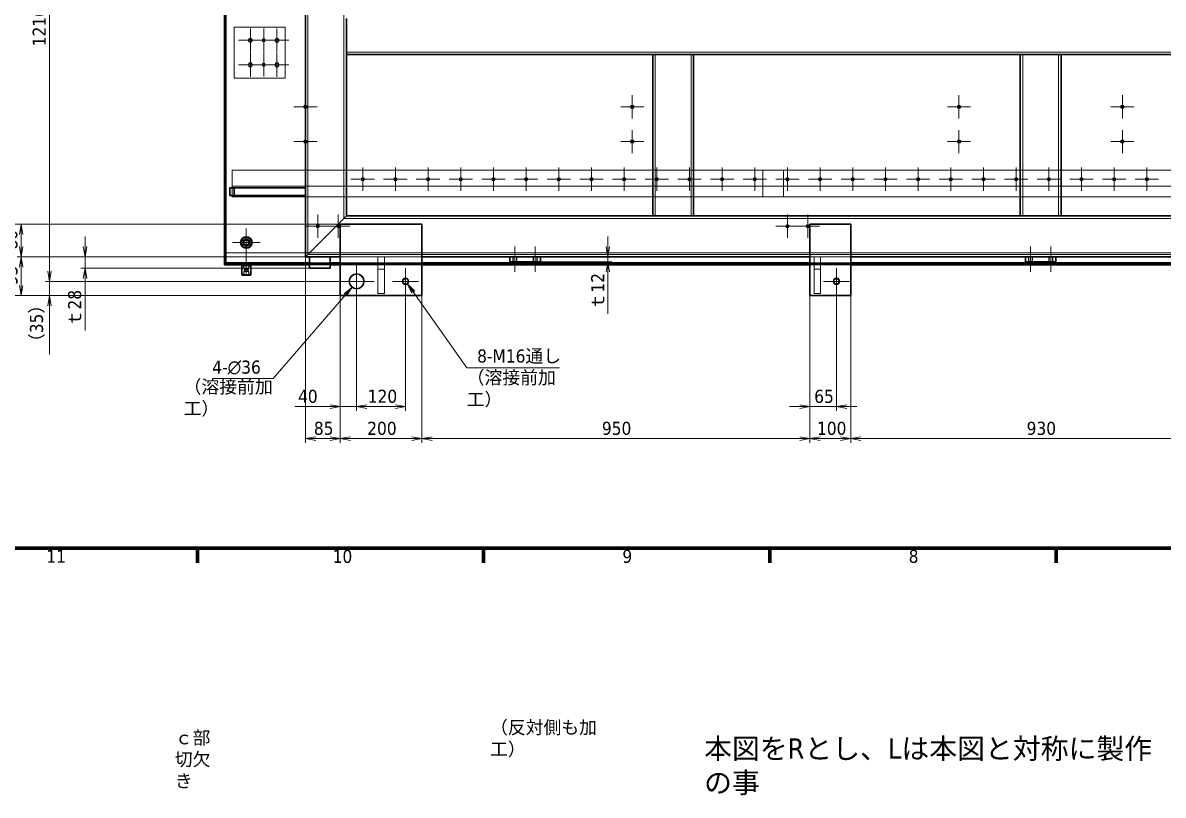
# Model space of a CAD drawing. Header units: millimetres. Extents: x -570 to 8410, y -405 to 5940.
# Drawn here: x 974 to 3766, y -405 to 1486 of the extents above; entities that cross this region are included whole.
import ezdxf

# ---------------------------------------------------------------- set-up
doc = ezdxf.new("R2010")
doc.units = ezdxf.units.MM
doc.header["$LTSCALE"] = 10
for name, color, linetype, lineweight in [('Border (ISO)', 7, 'Continuous', 70), ('Center Mark (ISO)', 7, 'Continuous', 5), ('Centerline (ISO)', 7, 'Continuous', 5), ('Dimension (ISO)', 7, 'Continuous', 25), ('Hidden (ISO)', 7, 'Continuous', 5), ('Symbol (ISO)', 7, 'Continuous', 25), ('Visible (ISO)', 7, 'Continuous', 35), ('Visible Narrow (ISO)', 7, 'Continuous', 5)]:
    doc.layers.add(name, color=color, linetype=linetype, lineweight=lineweight)
doc.styles.add('MX_NOTE_STANDARD', font='tahoma.ttf')
doc.styles.add('Note Text (JIS)', font='tahoma.ttf')
doc.dimstyles.new('Default (JIS)', dxfattribs={"dimscale": 10, "dimtxt": 3.2, "dimasz": 2.5, "dimexe": 1, "dimexo": 0, "dimgap": 0.8, "dimtad": 1, "dimrnd": 1e-08, "dimdsep": 46, "dimtxsty": 'Note Text (JIS)', "dimblk": 'OPEN', "dimcen": 0.09, "dimdle": 10, "dimclrd": 7, "dimclre": 7, "dimclrt": 256, "dimadec": 0, "dimazin": 2, "dimtfac": 0.78125, "dimtmove": 0, "dimatfit": 3, "dimldrblk": 'OPEN', "dimfxl": 1, "dimtolj": 1, "dimtzin": 0, "dimlwd": 0, "dimlwe": 0, "dimarcsym": 0})
doc.dimstyles.new('Default (JIS)$7', dxfattribs={"dimscale": 10, "dimtxt": 3.2, "dimasz": 2.5, "dimexe": 1, "dimexo": 0, "dimgap": 0.8, "dimtad": 1, "dimrnd": 1e-08, "dimdsep": 46, "dimtxsty": 'Note Text (JIS)', "dimblk": 'OPEN', "dimcen": 0.09, "dimdle": 10, "dimclrd": 256, "dimclre": 7, "dimclrt": 256, "dimadec": 0, "dimazin": 2, "dimtfac": 0.78125, "dimtmove": 0, "dimatfit": 3, "dimldrblk": 'OPEN', "dimfxl": 1, "dimtolj": 1, "dimtzin": 0, "dimlwd": 0, "dimlwe": 0, "dimarcsym": 0})

# ---------------------------------------------------------------- blocks, each defined once
blk = doc.blocks.new('図面枠 既定の図面枠')
at = {"layer": 'Border (ISO)'}
for p, q in [((140.17, 20), (140.17, 16.4)), ((210.25, 20), (210.25, 16.4)), ((280.33, 20), (280.33, 16.4)), ((350.42, 20), (350.42, 16.4))]:
    blk.add_line(p, q, dxfattribs=at)
at = {"layer": 'Border (ISO)', "flags": 128}
blk.add_lwpolyline([(20, 20), (20, 574), (821, 574), (821, 20), (20, 20)], dxfattribs=at)
at = {"layer": 'Border (ISO)', "char_height": 3.2, "attachment_point": 7, "style": 'MX_NOTE_STANDARD'}
for s, insert in [('11', (103.2, 16.4)), ('10', (173.29, 16.33)), ('9', (244.23, 16.34)), ('8', (314.33, 16.33))]:
    blk.add_mtext(s, dxfattribs=dict(at, insert=insert))
blk = doc.blocks.new('_Open')
at = {"color": 0, "linetype": 'ByBlock', "lineweight": -2}
for p, q in [((-1, 0.17), (0, 0)), ((-1, -0.17), (0, 0)), ((0, 0), (-1, 0))]:
    blk.add_line(p, q, dxfattribs=at)
blk = doc.blocks.new('*D132')
at = {"layer": 'Defpoints', "color": 0, "linetype": 'Continuous', "transparency": 16777216}
for p in [(891.5, 992.9), (1751.5, 992.9), (1751.5, 817.9)]:
    blk.add_point(p, dxfattribs=at)
at = {"layer": 'Dimension (ISO)', "color": 7, "linetype": 'Continuous', "lineweight": 0, "transparency": 16777216}
for p, q in [((1751.5, 992.9), (881.5, 992.9)), ((891.5, 842.9), (891.5, 967.9)), ((1751.5, 817.9), (881.5, 817.9))]:
    blk.add_line(p, q, dxfattribs=at)
at = {"layer": 'Dimension (ISO)', "color": 7, "linetype": 'Continuous', "lineweight": 0, "transparency": 16777216, "xscale": 25, "yscale": 25, "zscale": 25}
for p, rotation in [((891.5, 992.9), 90), ((891.5, 817.9), 270)]:
    blk.add_blockref('_Open', p, dxfattribs=dict(at, rotation=rotation))
at = {"layer": 'Dimension (ISO)', "linetype": 'Continuous', "lineweight": 5, "transparency": 16777216, "insert": (850.7, 873), "char_height": 32, "attachment_point": 1, "rotation": 90, "style": 'Note Text (JIS)'}
blk.add_mtext('\\A1;175', dxfattribs=at)
blk = doc.blocks.new('*D133')
at = {"layer": 'Defpoints', "color": 0, "linetype": 'Continuous', "transparency": 16777216}
for p in [(1751.5, 1922.9), (891.5, 992.9), (1751.5, 992.9)]:
    blk.add_point(p, dxfattribs=at)
at = {"layer": 'Dimension (ISO)', "color": 7, "linetype": 'Continuous', "lineweight": 0, "transparency": 16777216}
for p, q in [((1751.5, 1922.9), (881.5, 1922.9)), ((891.5, 1897.9), (891.5, 1017.9)), ((1751.5, 992.9), (881.5, 992.9))]:
    blk.add_line(p, q, dxfattribs=at)
at = {"layer": 'Dimension (ISO)', "color": 7, "linetype": 'Continuous', "lineweight": 0, "transparency": 16777216, "xscale": 25, "yscale": 25, "zscale": 25}
for p, rotation in [((891.5, 1922.9), 90), ((891.5, 992.9), 270)]:
    blk.add_blockref('_Open', p, dxfattribs=dict(at, rotation=rotation))
at = {"layer": 'Dimension (ISO)', "linetype": 'Continuous', "lineweight": 5, "transparency": 16777216, "insert": (850.1, 1438.5), "char_height": 32, "attachment_point": 1, "rotation": 90, "style": 'Note Text (JIS)'}
blk.add_mtext('\\A1;930', dxfattribs=at)
blk = doc.blocks.new('*D137')
at = {"layer": 'Defpoints', "color": 0, "linetype": 'Continuous', "transparency": 16777216}
for p in [(1748.5, 2062.9), (1039.7, 852.9), (1748.5, 852.9)]:
    blk.add_point(p, dxfattribs=at)
at = {"layer": 'Dimension (ISO)', "color": 7, "linetype": 'Continuous', "lineweight": 0, "transparency": 16777216}
for p, q in [((1748.5, 2062.9), (1029.7, 2062.9)), ((1039.7, 2037.9), (1039.7, 877.9)), ((1748.5, 852.9), (1029.7, 852.9))]:
    blk.add_line(p, q, dxfattribs=at)
at = {"layer": 'Dimension (ISO)', "color": 7, "linetype": 'Continuous', "lineweight": 0, "transparency": 16777216, "xscale": 25, "yscale": 25, "zscale": 25}
for p, rotation in [((1039.7, 2062.9), 90), ((1039.7, 852.9), 270)]:
    blk.add_blockref('_Open', p, dxfattribs=dict(at, rotation=rotation))
at = {"layer": 'Dimension (ISO)', "linetype": 'Continuous', "lineweight": 5, "transparency": 16777216, "insert": (998.3, 1428.2), "char_height": 32, "attachment_point": 1, "rotation": 90, "style": 'Note Text (JIS)'}
blk.add_mtext('\\A1;1210', dxfattribs=at)
blk = doc.blocks.new('*D138')
at = {"layer": 'Defpoints', "color": 0, "linetype": 'Continuous', "transparency": 16777216}
for p in [(1039.7, 852.9), (1748.5, 852.9), (1751.5, 817.9)]:
    blk.add_point(p, dxfattribs=at)
at = {"layer": 'Dimension (ISO)', "color": 7, "linetype": 'Continuous', "lineweight": 0, "transparency": 16777216}
for p, q in [((1039.7, 877.9), (1039.7, 902.9)), ((1748.5, 852.9), (1029.7, 852.9)), ((1039.7, 852.9), (1039.7, 817.9)), ((1751.5, 817.9), (1029.7, 817.9)), ((1039.7, 792.9), (1039.7, 674.2))]:
    blk.add_line(p, q, dxfattribs=at)
at = {"layer": 'Dimension (ISO)', "color": 7, "linetype": 'Continuous', "lineweight": 0, "transparency": 16777216, "xscale": 25, "yscale": 25, "zscale": 25}
for p, rotation in [((1039.7, 852.9), 270), ((1039.7, 817.9), 90)]:
    blk.add_blockref('_Open', p, dxfattribs=dict(at, rotation=rotation))
at = {"layer": 'Dimension (ISO)', "linetype": 'Continuous', "lineweight": 5, "transparency": 16777216, "insert": (991.7, 682.2), "char_height": 32, "attachment_point": 1, "rotation": 90, "style": 'Note Text (JIS)'}
blk.add_mtext('\\A1;\\fTahoma|b0|i0;（35）', dxfattribs=at)
blk = doc.blocks.new('*D139')
at = {"layer": 'Defpoints', "color": 0, "linetype": 'Continuous', "transparency": 16777216}
for p in [(970.4, 992.9), (1751.5, 992.9), (1666.5, 912.9)]:
    blk.add_point(p, dxfattribs=at)
at = {"layer": 'Dimension (ISO)', "color": 7, "linetype": 'Continuous', "lineweight": 0, "transparency": 16777216}
for p, q in [((1751.5, 992.9), (960.4, 992.9)), ((970.4, 937.9), (970.4, 967.9)), ((1666.5, 912.9), (960.4, 912.9))]:
    blk.add_line(p, q, dxfattribs=at)
at = {"layer": 'Dimension (ISO)', "color": 7, "linetype": 'Continuous', "lineweight": 0, "transparency": 16777216, "xscale": 25, "yscale": 25, "zscale": 25}
for p, rotation in [((970.4, 992.9), 90), ((970.4, 912.9), 270)]:
    blk.add_blockref('_Open', p, dxfattribs=dict(at, rotation=rotation))
at = {"layer": 'Dimension (ISO)', "linetype": 'Continuous', "lineweight": 5, "transparency": 16777216, "insert": (928.9, 930.6), "char_height": 32, "attachment_point": 1, "rotation": 90, "style": 'Note Text (JIS)'}
blk.add_mtext('\\A1;80', dxfattribs=at)
blk = doc.blocks.new('*D140')
at = {"layer": 'Defpoints', "color": 0, "linetype": 'Continuous', "transparency": 16777216}
for p in [(970.4, 912.9), (1666.5, 912.9), (1751.5, 817.9)]:
    blk.add_point(p, dxfattribs=at)
at = {"layer": 'Dimension (ISO)', "color": 7, "linetype": 'Continuous', "lineweight": 0, "transparency": 16777216}
for p, q in [((1666.5, 912.9), (960.4, 912.9)), ((970.4, 842.9), (970.4, 887.9)), ((1751.5, 817.9), (960.4, 817.9))]:
    blk.add_line(p, q, dxfattribs=at)
at = {"layer": 'Dimension (ISO)', "color": 7, "linetype": 'Continuous', "lineweight": 0, "transparency": 16777216, "xscale": 25, "yscale": 25, "zscale": 25}
for p, rotation in [((970.4, 912.9), 90), ((970.4, 817.9), 270)]:
    blk.add_blockref('_Open', p, dxfattribs=dict(at, rotation=rotation))
at = {"layer": 'Dimension (ISO)', "linetype": 'Continuous', "lineweight": 5, "transparency": 16777216, "insert": (929, 843.3), "char_height": 32, "attachment_point": 1, "rotation": 90, "style": 'Note Text (JIS)'}
blk.add_mtext('\\A1;95', dxfattribs=at)
blk = doc.blocks.new('*D141')
at = {"layer": 'Defpoints', "color": 0, "linetype": 'Continuous', "transparency": 16777216}
for p in [(1126.6, 912.9), (1666.5, 912.9), (1676.5, 884.9)]:
    blk.add_point(p, dxfattribs=at)
at = {"layer": 'Dimension (ISO)', "color": 7, "linetype": 'Continuous', "lineweight": 0, "transparency": 16777216}
for p, q in [((1126.6, 937.9), (1126.6, 962.9)), ((1666.5, 912.9), (1116.6, 912.9)), ((1126.6, 912.9), (1126.6, 884.9)), ((1676.5, 884.9), (1116.6, 884.9)), ((1126.6, 859.9), (1126.6, 732.3))]:
    blk.add_line(p, q, dxfattribs=at)
at = {"layer": 'Dimension (ISO)', "color": 7, "linetype": 'Continuous', "lineweight": 0, "transparency": 16777216, "xscale": 25, "yscale": 25, "zscale": 25}
for p, rotation in [((1126.6, 912.9), 270), ((1126.6, 884.9), 90)]:
    blk.add_blockref('_Open', p, dxfattribs=dict(at, rotation=rotation))
at = {"layer": 'Dimension (ISO)', "linetype": 'Continuous', "lineweight": 5, "transparency": 16777216, "insert": (1085.1, 740.3), "char_height": 32, "attachment_point": 1, "rotation": 90, "style": 'Note Text (JIS)'}
blk.add_mtext('\\A1;\\fTahoma|b0|i0;ｔ28', dxfattribs=at)
blk = doc.blocks.new('*D144')
at = {"layer": 'Defpoints', "color": 0, "linetype": 'Continuous', "transparency": 16777216}
for p in [(2901.5, 817.9), (3001.5, 817.9), (3001.5, 467.9)]:
    blk.add_point(p, dxfattribs=at)
at = {"layer": 'Dimension (ISO)', "color": 7, "linetype": 'Continuous', "lineweight": 0, "transparency": 16777216}
for p, q in [((2901.5, 817.9), (2901.5, 457.9)), ((3001.5, 817.9), (3001.5, 457.9)), ((2926.5, 467.9), (2976.5, 467.9))]:
    blk.add_line(p, q, dxfattribs=at)
at = {"layer": 'Dimension (ISO)', "color": 7, "linetype": 'Continuous', "lineweight": 0, "transparency": 16777216, "xscale": 25, "yscale": 25, "zscale": 25, "rotation": 180}
blk.add_blockref('_Open', (2901.5, 467.9), dxfattribs=at)
at = {"layer": 'Dimension (ISO)', "color": 7, "linetype": 'Continuous', "lineweight": 0, "transparency": 16777216, "xscale": 25, "yscale": 25, "zscale": 25}
blk.add_blockref('_Open', (3001.5, 467.9), dxfattribs=at)
at = {"layer": 'Dimension (ISO)', "linetype": 'Continuous', "lineweight": 5, "transparency": 16777216, "insert": (2918.8, 509.2), "char_height": 32, "attachment_point": 1, "style": 'Note Text (JIS)'}
blk.add_mtext('\\A1;100', dxfattribs=at)
blk = doc.blocks.new('*D145')
at = {"layer": 'Defpoints', "color": 0, "linetype": 'Continuous', "transparency": 16777216}
for p in [(3001.5, 817.9), (3931.5, 817.9), (3931.5, 467.9)]:
    blk.add_point(p, dxfattribs=at)
at = {"layer": 'Dimension (ISO)', "color": 7, "linetype": 'Continuous', "lineweight": 0, "transparency": 16777216}
for p, q in [((3001.5, 817.9), (3001.5, 457.9)), ((3931.5, 817.9), (3931.5, 457.9)), ((3026.5, 467.9), (3906.5, 467.9))]:
    blk.add_line(p, q, dxfattribs=at)
at = {"layer": 'Dimension (ISO)', "color": 7, "linetype": 'Continuous', "lineweight": 0, "transparency": 16777216, "xscale": 25, "yscale": 25, "zscale": 25, "rotation": 180}
blk.add_blockref('_Open', (3001.5, 467.9), dxfattribs=at)
at = {"layer": 'Dimension (ISO)', "color": 7, "linetype": 'Continuous', "lineweight": 0, "transparency": 16777216, "xscale": 25, "yscale": 25, "zscale": 25}
blk.add_blockref('_Open', (3931.5, 467.9), dxfattribs=at)
at = {"layer": 'Dimension (ISO)', "linetype": 'Continuous', "lineweight": 5, "transparency": 16777216, "insert": (3432.1, 509.2), "char_height": 32, "attachment_point": 1, "style": 'Note Text (JIS)'}
blk.add_mtext('\\A1;930', dxfattribs=at)
blk = doc.blocks.new('*D149')
at = {"layer": 'Defpoints', "color": 0, "linetype": 'Continuous', "transparency": 16777216}
for p in [(1666.5, 912.9), (1751.5, 817.9), (1751.5, 467.9)]:
    blk.add_point(p, dxfattribs=at)
at = {"layer": 'Dimension (ISO)', "color": 7, "linetype": 'Continuous', "lineweight": 0, "transparency": 16777216}
for p, q in [((1666.5, 912.9), (1666.5, 457.9)), ((1751.5, 817.9), (1751.5, 457.9)), ((1691.5, 467.9), (1726.5, 467.9))]:
    blk.add_line(p, q, dxfattribs=at)
at = {"layer": 'Dimension (ISO)', "color": 7, "linetype": 'Continuous', "lineweight": 0, "transparency": 16777216, "xscale": 25, "yscale": 25, "zscale": 25, "rotation": 180}
blk.add_blockref('_Open', (1666.5, 467.9), dxfattribs=at)
at = {"layer": 'Dimension (ISO)', "color": 7, "linetype": 'Continuous', "lineweight": 0, "transparency": 16777216, "xscale": 25, "yscale": 25, "zscale": 25}
blk.add_blockref('_Open', (1751.5, 467.9), dxfattribs=at)
at = {"layer": 'Dimension (ISO)', "linetype": 'Continuous', "lineweight": 5, "transparency": 16777216, "insert": (1686.9, 509.3), "char_height": 32, "attachment_point": 1, "style": 'Note Text (JIS)'}
blk.add_mtext('\\A1;85', dxfattribs=at)
blk = doc.blocks.new('*D150')
at = {"layer": 'Defpoints', "color": 0, "linetype": 'Continuous', "transparency": 16777216}
for p in [(1751.5, 817.9), (1951.5, 817.9), (1951.5, 467.9)]:
    blk.add_point(p, dxfattribs=at)
at = {"layer": 'Dimension (ISO)', "color": 7, "linetype": 'Continuous', "lineweight": 0, "transparency": 16777216}
for p, q in [((1751.5, 817.9), (1751.5, 457.9)), ((1951.5, 817.9), (1951.5, 457.9)), ((1776.5, 467.9), (1926.5, 467.9))]:
    blk.add_line(p, q, dxfattribs=at)
at = {"layer": 'Dimension (ISO)', "color": 7, "linetype": 'Continuous', "lineweight": 0, "transparency": 16777216, "xscale": 25, "yscale": 25, "zscale": 25, "rotation": 180}
blk.add_blockref('_Open', (1751.5, 467.9), dxfattribs=at)
at = {"layer": 'Dimension (ISO)', "color": 7, "linetype": 'Continuous', "lineweight": 0, "transparency": 16777216, "xscale": 25, "yscale": 25, "zscale": 25}
blk.add_blockref('_Open', (1951.5, 467.9), dxfattribs=at)
at = {"layer": 'Dimension (ISO)', "linetype": 'Continuous', "lineweight": 5, "transparency": 16777216, "insert": (1817.5, 509.2), "char_height": 32, "attachment_point": 1, "style": 'Note Text (JIS)'}
blk.add_mtext('\\A1;200', dxfattribs=at)
blk = doc.blocks.new('*D151')
at = {"layer": 'Defpoints', "color": 0, "linetype": 'Continuous', "transparency": 16777216}
for p in [(1951.5, 817.9), (2901.5, 817.9), (2901.5, 467.9)]:
    blk.add_point(p, dxfattribs=at)
at = {"layer": 'Dimension (ISO)', "color": 7, "linetype": 'Continuous', "lineweight": 0, "transparency": 16777216}
for p, q in [((1951.5, 817.9), (1951.5, 457.9)), ((2901.5, 817.9), (2901.5, 457.9)), ((1976.5, 467.9), (2876.5, 467.9))]:
    blk.add_line(p, q, dxfattribs=at)
at = {"layer": 'Dimension (ISO)', "color": 7, "linetype": 'Continuous', "lineweight": 0, "transparency": 16777216, "xscale": 25, "yscale": 25, "zscale": 25, "rotation": 180}
blk.add_blockref('_Open', (1951.5, 467.9), dxfattribs=at)
at = {"layer": 'Dimension (ISO)', "color": 7, "linetype": 'Continuous', "lineweight": 0, "transparency": 16777216, "xscale": 25, "yscale": 25, "zscale": 25}
blk.add_blockref('_Open', (2901.5, 467.9), dxfattribs=at)
at = {"layer": 'Dimension (ISO)', "linetype": 'Continuous', "lineweight": 5, "transparency": 16777216, "insert": (2392.1, 509.2), "char_height": 32, "attachment_point": 1, "style": 'Note Text (JIS)'}
blk.add_mtext('\\A1;950', dxfattribs=at)
blk = doc.blocks.new('*D155')
at = {"layer": 'Defpoints', "color": 0, "linetype": 'Continuous', "transparency": 16777216}
for p in [(1791.5, 809.9), (1911.5, 821), (1911.5, 546.3)]:
    blk.add_point(p, dxfattribs=at)
at = {"layer": 'Dimension (ISO)', "color": 7, "linetype": 'Continuous', "lineweight": 0, "transparency": 16777216}
for p, q in [((1791.5, 809.9), (1791.5, 536.3)), ((1911.5, 821), (1911.5, 536.3)), ((1816.5, 546.3), (1886.5, 546.3))]:
    blk.add_line(p, q, dxfattribs=at)
at = {"layer": 'Dimension (ISO)', "color": 7, "linetype": 'Continuous', "lineweight": 0, "transparency": 16777216, "xscale": 25, "yscale": 25, "zscale": 25, "rotation": 180}
blk.add_blockref('_Open', (1791.5, 546.3), dxfattribs=at)
at = {"layer": 'Dimension (ISO)', "color": 7, "linetype": 'Continuous', "lineweight": 0, "transparency": 16777216, "xscale": 25, "yscale": 25, "zscale": 25}
blk.add_blockref('_Open', (1911.5, 546.3), dxfattribs=at)
at = {"layer": 'Dimension (ISO)', "linetype": 'Continuous', "lineweight": 5, "transparency": 16777216, "insert": (1818.8, 587.6), "char_height": 32, "attachment_point": 1, "style": 'Note Text (JIS)'}
blk.add_mtext('\\A1;120', dxfattribs=at)
blk = doc.blocks.new('*D156')
at = {"layer": 'Defpoints', "color": 0, "linetype": 'Continuous', "transparency": 16777216}
for p in [(1751.5, 817.9), (1791.5, 809.9), (1751.5, 546.3)]:
    blk.add_point(p, dxfattribs=at)
at = {"layer": 'Dimension (ISO)', "color": 7, "linetype": 'Continuous', "lineweight": 0, "transparency": 16777216}
for p, q in [((1751.5, 817.9), (1751.5, 536.3)), ((1791.5, 809.9), (1791.5, 536.3)), ((1726.5, 546.3), (1640.1, 546.3)), ((1791.5, 546.3), (1751.5, 546.3)), ((1816.5, 546.3), (1841.5, 546.3))]:
    blk.add_line(p, q, dxfattribs=at)
at = {"layer": 'Dimension (ISO)', "color": 7, "linetype": 'Continuous', "lineweight": 0, "transparency": 16777216, "xscale": 25, "yscale": 25, "zscale": 25}
blk.add_blockref('_Open', (1751.5, 546.3), dxfattribs=at)
at = {"layer": 'Dimension (ISO)', "color": 7, "linetype": 'Continuous', "lineweight": 0, "transparency": 16777216, "xscale": 25, "yscale": 25, "zscale": 25, "rotation": 180}
blk.add_blockref('_Open', (1791.5, 546.3), dxfattribs=at)
at = {"layer": 'Dimension (ISO)', "linetype": 'Continuous', "lineweight": 5, "transparency": 16777216, "insert": (1648.1, 587.6), "char_height": 32, "attachment_point": 1, "style": 'Note Text (JIS)'}
blk.add_mtext('\\A1;40', dxfattribs=at)
blk = doc.blocks.new('*D157')
at = {"layer": 'Defpoints', "color": 0, "linetype": 'Continuous', "transparency": 16777216}
for p in [(2901.5, 817.9), (2966.5, 821), (2901.5, 546.3)]:
    blk.add_point(p, dxfattribs=at)
at = {"layer": 'Dimension (ISO)', "color": 7, "linetype": 'Continuous', "lineweight": 0, "transparency": 16777216}
for p, q in [((2901.5, 817.9), (2901.5, 536.3)), ((2966.5, 821), (2966.5, 536.3)), ((2876.5, 546.3), (2851.5, 546.3)), ((2966.5, 546.3), (2901.5, 546.3)), ((2991.5, 546.3), (3016.5, 546.3))]:
    blk.add_line(p, q, dxfattribs=at)
at = {"layer": 'Dimension (ISO)', "color": 7, "linetype": 'Continuous', "lineweight": 0, "transparency": 16777216, "xscale": 25, "yscale": 25, "zscale": 25}
blk.add_blockref('_Open', (2901.5, 546.3), dxfattribs=at)
at = {"layer": 'Dimension (ISO)', "color": 7, "linetype": 'Continuous', "lineweight": 0, "transparency": 16777216, "xscale": 25, "yscale": 25, "zscale": 25, "rotation": 180}
blk.add_blockref('_Open', (2966.5, 546.3), dxfattribs=at)
at = {"layer": 'Dimension (ISO)', "linetype": 'Continuous', "lineweight": 5, "transparency": 16777216, "insert": (2912, 587.5), "char_height": 32, "attachment_point": 1, "style": 'Note Text (JIS)'}
blk.add_mtext('\\A1;65', dxfattribs=at)
blk = doc.blocks.new('*D160')
at = {"layer": 'Defpoints', "color": 0, "linetype": 'Continuous', "transparency": 16777216}
for p in [(2241.5, 900.9), (2406.6, 912.9), (2406.6, 912.9)]:
    blk.add_point(p, dxfattribs=at)
at = {"layer": 'Dimension (ISO)', "color": 7, "linetype": 'Continuous', "lineweight": 0, "transparency": 16777216}
for p, q in [((2406.6, 937.9), (2406.6, 962.9)), ((2241.5, 900.9), (2416.6, 900.9)), ((2406.6, 912.9), (2406.6, 900.9)), ((2406.6, 875.9), (2406.6, 773.7))]:
    blk.add_line(p, q, dxfattribs=at)
at = {"layer": 'Dimension (ISO)', "color": 7, "linetype": 'Continuous', "lineweight": 0, "transparency": 16777216, "xscale": 25, "yscale": 25, "zscale": 25}
for p, rotation in [((2406.6, 912.9), 270), ((2406.6, 900.9), 90)]:
    blk.add_blockref('_Open', p, dxfattribs=dict(at, rotation=rotation))
at = {"layer": 'Dimension (ISO)', "linetype": 'Continuous', "lineweight": 5, "transparency": 16777216, "insert": (2365.9, 781.7), "char_height": 32, "attachment_point": 1, "rotation": 90, "style": 'Note Text (JIS)'}
blk.add_mtext('\\A1;\\fTahoma|b0|i0;ｔ12', dxfattribs=at)

msp = doc.modelspace()

# ---------------------------------------------------------------- linework, layer by layer
at = {"layer": 'Center Mark (ISO)', "linetype": 'Continuous'}
for p, q in [((1531.481, 1472.125), (1531.481, 1413.749)), ((1563.981, 1471.937), (1563.981, 1413.937)), ((1596.481, 1472.125), (1596.481, 1413.749)), ((1560.669, 1442.937), (1502.293, 1442.937)), ((1592.981, 1442.937), (1534.981, 1442.937)), ((1625.669, 1442.937), (1567.293, 1442.937)), ((1531.481, 1412.125), (1531.481, 1353.749)), ((1563.981, 1411.937), (1563.981, 1353.937)), ((1596.481, 1412.125), (1596.481, 1353.749)), ((1560.669, 1382.937), (1502.293, 1382.937)), ((1592.981, 1382.937), (1534.981, 1382.937)), ((1625.669, 1382.937), (1567.293, 1382.937)), ((1666.481, 1308.26), (1666.481, 1251.613)), ((2466.481, 1308.26), (2466.481, 1251.613)), ((3266.481, 1308.26), (3266.481, 1251.613)), ((3666.481, 1308.26), (3666.481, 1251.613)), ((3666.481, 1308.26), (3666.481, 1251.613)), ((1694.804, 1279.937), (1638.157, 1279.937)), ((2494.804, 1279.937), (2438.157, 1279.937)), ((3294.804, 1279.937), (3238.157, 1279.937)), ((3694.804, 1279.937), (3638.157, 1279.937)), ((3694.804, 1279.937), (3638.157, 1279.937)), ((1666.481, 1223.26), (1666.481, 1166.613)), ((2466.481, 1223.26), (2466.481, 1166.613)), ((3266.481, 1223.26), (3266.481, 1166.613)), ((3666.481, 1223.26), (3666.481, 1166.613)), ((3666.481, 1223.26), (3666.481, 1166.613)), ((1694.804, 1194.937), (1638.157, 1194.937)), ((2494.804, 1194.937), (2438.157, 1194.937)), ((3294.804, 1194.937), (3238.157, 1194.937)), ((3694.804, 1194.937), (3638.157, 1194.937)), ((3694.804, 1194.937), (3638.157, 1194.937)), ((1806.481, 1131.666), (1806.481, 1074.208)), ((1886.481, 1131.666), (1886.481, 1074.208)), ((1966.481, 1131.666), (1966.481, 1074.208)), ((2046.481, 1131.666), (2046.481, 1074.208)), ((2126.481, 1131.666), (2126.481, 1074.208)), ((2206.481, 1131.666), (2206.481, 1074.208)), ((2286.481, 1131.666), (2286.481, 1074.208)), ((2366.481, 1131.666), (2366.481, 1074.208)), ((2446.481, 1131.666), (2446.481, 1074.208)), ((2526.481, 1131.666), (2526.481, 1074.208)), ((2606.481, 1131.666), (2606.481, 1074.208)), ((2686.481, 1131.666), (2686.481, 1074.208)), ((2766.481, 1131.666), (2766.481, 1074.208)), ((2846.481, 1131.666), (2846.481, 1074.208)), ((2926.481, 1131.666), (2926.481, 1074.208)), ((3006.481, 1131.666), (3006.481, 1074.208)), ((3086.481, 1131.666), (3086.481, 1074.208)), ((3166.481, 1131.666), (3166.481, 1074.208)), ((3246.481, 1131.666), (3246.481, 1074.208)), ((3326.481, 1131.666), (3326.481, 1074.208)), ((3406.481, 1131.666), (3406.481, 1074.208)), ((3486.481, 1131.666), (3486.481, 1074.208)), ((3566.481, 1131.666), (3566.481, 1074.208)), ((3646.481, 1131.666), (3646.481, 1074.208)), ((3726.481, 1131.666), (3726.481, 1074.208)), ((1835.21, 1102.937), (1777.752, 1102.937)), ((1915.21, 1102.937), (1857.752, 1102.937)), ((1995.21, 1102.937), (1937.752, 1102.937)), ((2075.21, 1102.937), (2017.752, 1102.937)), ((2155.21, 1102.937), (2097.752, 1102.937)), ((2235.21, 1102.937), (2177.752, 1102.937)), ((2315.21, 1102.937), (2257.752, 1102.937)), ((2395.21, 1102.937), (2337.752, 1102.937)), ((2475.21, 1102.937), (2417.752, 1102.937)), ((2555.21, 1102.937), (2497.752, 1102.937)), ((2635.21, 1102.937), (2577.752, 1102.937)), ((2715.21, 1102.937), (2657.752, 1102.937)), ((2795.21, 1102.937), (2737.752, 1102.937)), ((2875.21, 1102.937), (2817.752, 1102.937)), ((2955.21, 1102.937), (2897.752, 1102.937)), ((3035.21, 1102.937), (2977.752, 1102.937)), ((3115.21, 1102.937), (3057.752, 1102.937)), ((3195.21, 1102.937), (3137.752, 1102.937)), ((3275.21, 1102.937), (3217.752, 1102.937)), ((3355.21, 1102.937), (3297.752, 1102.937)), ((3435.21, 1102.937), (3377.752, 1102.937)), ((3515.21, 1102.937), (3457.752, 1102.937)), ((3595.21, 1102.937), (3537.752, 1102.937)), ((3675.21, 1102.937), (3617.752, 1102.937)), ((3755.21, 1102.937), (3697.752, 1102.937)), ((1696.481, 1016.26), (1696.481, 959.613)), ((1746.481, 1016.26), (1746.481, 959.613)), ((2846.481, 1016.26), (2846.481, 959.613)), ((2896.481, 1016.26), (2896.481, 959.613)), ((1521.481, 981.937), (1521.481, 913.937)), ((1724.804, 987.937), (1668.157, 987.937)), ((1774.804, 987.937), (1718.157, 987.937)), ((2874.804, 987.937), (2818.157, 987.937)), ((2924.804, 987.937), (2868.157, 987.937)), ((1555.481, 947.937), (1487.481, 947.937)), ((1791.481, 895.937), (1791.481, 809.937)), ((1911.481, 884.854), (1911.481, 821.019)), ((2966.481, 884.854), (2966.481, 821.019)), ((1834.481, 852.937), (1748.481, 852.937)), ((1943.398, 852.937), (1879.563, 852.937)), ((2998.398, 852.937), (2934.563, 852.937))]:
    msp.add_line(p, q, dxfattribs=at)
at = {"layer": 'Centerline (ISO)', "linetype": 'Continuous'}
for p, q in [((2178.981, 937.937), (2178.981, 875.937)), ((2228.981, 937.937), (2228.981, 875.937)), ((3441.481, 937.937), (3441.481, 875.937)), ((3491.481, 937.937), (3491.481, 875.937)), ((1521.481, 921.137), (1521.481, 867.937))]:
    msp.add_line(p, q, dxfattribs=at)
at = {"layer": 'Hidden (ISO)'}
for p, q in [((1672.481, 918.937), (1672.481, 1996.937)), ((1760.481, 1006.937), (1760.481, 1908.937)), ((1491.481, 1475.437), (1616.481, 1475.437)), ((1491.481, 1350.437), (1491.481, 1475.437)), ((1616.481, 1475.437), (1616.481, 1350.437)), ((1766.481, 1413.937), (5166.481, 1413.937)), ((2522.481, 1012.937), (2522.481, 1407.937)), ((2610.481, 1012.937), (2610.481, 1407.937)), ((3422.481, 1012.937), (3422.481, 1407.937)), ((3510.481, 1012.937), (3510.481, 1407.937)), ((1616.481, 1350.437), (1491.481, 1350.437)), ((1486.481, 1124.937), (2786.481, 1124.937)), ((1486.481, 1059.937), (1486.481, 1124.937)), ((2786.481, 1059.937), (2786.481, 1124.937)), ((2786.481, 1124.937), (2836.481, 1124.937)), ((2836.481, 1124.937), (2836.481, 1059.937)), ((2836.481, 1124.937), (4096.481, 1124.937)), ((1486.481, 1085.937), (5446.481, 1085.937)), ((2786.481, 1059.937), (1486.481, 1059.937)), ((2836.481, 1059.937), (2786.481, 1059.937)), ((4096.481, 1059.937), (2836.481, 1059.937)), ((5172.481, 1006.937), (1760.481, 1006.937)), ((1471.481, 922.937), (5461.481, 922.937)), ((1471.481, 896.137), (5461.481, 896.137)), ((1517.481, 896.137), (1517.481, 892.937)), ((1525.481, 896.137), (1525.481, 892.937)), ((5260.481, 918.937), (1672.481, 918.937)), ((1726.481, 897.937), (1676.481, 897.937)), ((1843.481, 912.937), (1751.481, 912.937)), ((1951.481, 897.937), (1751.481, 897.937)), ((1859.481, 912.937), (1843.481, 912.937)), ((1843.481, 822.937), (1843.481, 912.937)), ((1859.481, 822.937), (1859.481, 912.937)), ((1951.481, 912.937), (1859.481, 912.937)), ((2173.981, 912.937), (2173.981, 900.937)), ((2174.793, 912.937), (2174.793, 900.937)), ((2183.169, 912.937), (2183.169, 900.937)), ((2183.981, 900.937), (2183.981, 912.937)), ((2223.981, 912.937), (2223.981, 900.937)), ((2224.793, 912.937), (2224.793, 900.937)), ((2233.169, 912.937), (2233.169, 900.937)), ((2233.981, 900.937), (2233.981, 912.937)), ((2911.481, 912.937), (2901.481, 912.937)), ((3001.481, 897.937), (2901.481, 897.937)), ((2927.481, 912.937), (2911.481, 912.937)), ((2911.481, 822.937), (2911.481, 912.937)), ((2927.481, 822.937), (2927.481, 912.937)), ((3001.481, 912.937), (2927.481, 912.937)), ((3436.481, 912.937), (3436.481, 900.937)), ((3437.293, 912.937), (3437.293, 900.937)), ((3445.669, 912.937), (3445.669, 900.937)), ((3446.481, 900.937), (3446.481, 912.937)), ((3486.481, 912.937), (3486.481, 900.937)), ((3487.293, 912.937), (3487.293, 900.937)), ((3495.669, 912.937), (3495.669, 900.937)), ((3496.481, 900.937), (3496.481, 912.937)), ((1515.599, 892.053), (1514.715, 892.937)), ((1515.599, 868.82), (1514.715, 867.937)), ((1514.742, 892.053), (1514.988, 884.183)), ((1514.988, 876.691), (1514.742, 868.82)), ((1527.974, 884.183), (1514.988, 884.183)), ((1514.988, 876.691), (1527.974, 876.691)), ((1515.599, 892.053), (1527.363, 892.053)), ((1515.893, 882.62), (1515.599, 892.053)), ((1515.893, 878.254), (1515.599, 868.82)), ((1515.599, 868.82), (1527.363, 868.82)), ((1515.893, 882.62), (1527.069, 882.62)), ((1516.881, 882.049), (1515.893, 882.62)), ((1516.881, 878.825), (1515.893, 878.254)), ((1515.893, 878.254), (1527.069, 878.254)), ((1516.881, 882.049), (1526.081, 882.049)), ((1516.881, 882.049), (1516.881, 878.825)), ((1526.081, 878.825), (1516.881, 878.825)), ((1526.081, 882.049), (1527.069, 882.62)), ((1526.081, 882.049), (1526.081, 878.825)), ((1526.081, 878.825), (1527.069, 878.254)), ((1527.069, 882.62), (1527.363, 892.053)), ((1527.069, 878.254), (1527.363, 868.82)), ((1527.363, 892.053), (1528.247, 892.937)), ((1527.363, 868.82), (1528.247, 867.937)), ((1527.974, 884.183), (1528.22, 892.053)), ((1528.22, 868.82), (1527.974, 876.691)), ((1726.481, 892.937), (1676.481, 892.937)), ((1951.481, 892.937), (1751.481, 892.937)), ((1843.481, 882.937), (1859.481, 882.937)), ((3001.481, 892.937), (2901.481, 892.937)), ((2911.481, 882.937), (2927.481, 882.937)), ((1859.481, 822.937), (1843.481, 822.937)), ((2927.481, 822.937), (2911.481, 822.937))]:
    msp.add_line(p, q, dxfattribs=at)
for centre, radius in [((1531.481, 1442.937), 5), ((1531.481, 1442.937), 4.188), ((1563.981, 1442.937), 4), ((1596.481, 1442.937), 5), ((1596.481, 1442.937), 4.188), ((1531.481, 1382.937), 5), ((1531.481, 1382.937), 4.188), ((1563.981, 1382.937), 4), ((1596.481, 1382.937), 5), ((1596.481, 1382.937), 4.188), ((1806.481, 1102.937), 4), ((1806.481, 1102.937), 3.729), ((1886.481, 1102.937), 4), ((1886.481, 1102.937), 3.729), ((1966.481, 1102.937), 4), ((1966.481, 1102.937), 3.729), ((2046.481, 1102.937), 4), ((2046.481, 1102.937), 3.729), ((2126.481, 1102.937), 4), ((2126.481, 1102.937), 3.729), ((2206.481, 1102.937), 4), ((2206.481, 1102.937), 3.729), ((2286.481, 1102.937), 4), ((2286.481, 1102.937), 3.729), ((2366.481, 1102.937), 4), ((2366.481, 1102.937), 3.729), ((2446.481, 1102.937), 4), ((2446.481, 1102.937), 3.729), ((2526.481, 1102.937), 4), ((2526.481, 1102.937), 3.729), ((2606.481, 1102.937), 4), ((2606.481, 1102.937), 3.729), ((2686.481, 1102.937), 4), ((2686.481, 1102.937), 3.729), ((2766.481, 1102.937), 4), ((2766.481, 1102.937), 3.729), ((2846.481, 1102.937), 4), ((2846.481, 1102.937), 3.729), ((2926.481, 1102.937), 4), ((2926.481, 1102.937), 3.729), ((3006.481, 1102.937), 4), ((3006.481, 1102.937), 3.729), ((3086.481, 1102.937), 4), ((3086.481, 1102.937), 3.729), ((3166.481, 1102.937), 4), ((3166.481, 1102.937), 3.729), ((3246.481, 1102.937), 4), ((3246.481, 1102.937), 3.729), ((3326.481, 1102.937), 4), ((3326.481, 1102.937), 3.729), ((3406.481, 1102.937), 4), ((3406.481, 1102.937), 3.729), ((3486.481, 1102.937), 4), ((3486.481, 1102.937), 3.729), ((3566.481, 1102.937), 4), ((3566.481, 1102.937), 3.729), ((3646.481, 1102.937), 4), ((3646.481, 1102.937), 3.729), ((3726.481, 1102.937), 4), ((3726.481, 1102.937), 3.729), ((1696.481, 987.937), 4), ((1696.481, 987.937), 3.324), ((1746.481, 987.937), 4), ((1746.481, 987.937), 3.324), ((2846.481, 987.937), 4), ((2846.481, 987.937), 3.324), ((2896.481, 987.937), 4), ((2896.481, 987.937), 3.324), ((1521.481, 947.937), 9), ((1521.481, 947.937), 8.504), ((1521.481, 947.937), 8.225)]:
    msp.add_circle(centre, radius, dxfattribs=at)
for centre, radius in [((1666.481, 1279.937), 4), ((1666.481, 1279.937), 3.324), ((1666.481, 1194.937), 4), ((1666.481, 1194.937), 3.324)]:
    msp.add_arc(centre, radius, 270, 90, dxfattribs=at)
at = {"layer": 'Visible (ISO)'}
for p, q in [((1468.281, 897.937), (1468.281, 2017.937)), ((1471.481, 897.937), (1471.481, 2017.937)), ((1666.481, 1081.937), (1666.481, 1833.937)), ((1766.481, 1419.937), (1766.481, 1495.937)), ((1766.481, 1419.937), (1766.481, 1407.937)), ((1766.481, 1012.937), (1766.481, 1407.937)), ((1766.481, 1407.937), (2516.481, 1407.937)), ((2516.481, 1407.937), (2528.481, 1407.937)), ((2516.481, 1012.937), (2516.481, 1407.937)), ((2604.481, 1407.937), (2528.481, 1407.937)), ((2604.481, 1407.937), (2616.481, 1407.937)), ((2616.481, 1407.937), (3416.481, 1407.937)), ((2616.481, 1012.937), (2616.481, 1407.937)), ((3416.481, 1407.937), (3428.481, 1407.937)), ((3416.481, 1012.937), (3416.481, 1407.937)), ((3504.481, 1407.937), (3428.481, 1407.937)), ((3504.481, 1407.937), (3516.481, 1407.937)), ((3516.481, 1407.937), (4316.481, 1407.937)), ((3516.481, 1012.937), (3516.481, 1407.937)), ((1491.481, 1081.937), (1481.481, 1081.937)), ((1481.481, 1081.937), (1481.481, 1062.937)), ((1481.481, 1062.937), (1491.481, 1062.937)), ((1491.481, 1062.937), (1491.481, 1081.937)), ((1666.481, 1081.937), (1491.481, 1081.937)), ((1666.481, 1062.937), (1491.481, 1062.937)), ((1666.481, 1081.937), (1666.481, 1062.937)), ((1666.481, 912.937), (1666.481, 1062.937)), ((1754.481, 1000.937), (1766.481, 1012.937)), ((1766.481, 1012.937), (1754.481, 1000.937)), ((2516.481, 1012.937), (1766.481, 1012.937)), ((2516.481, 1012.937), (2528.481, 1012.937)), ((2604.481, 1012.937), (2528.481, 1012.937)), ((2604.481, 1012.937), (2616.481, 1012.937)), ((3416.481, 1012.937), (2616.481, 1012.937)), ((3416.481, 1012.937), (3428.481, 1012.937)), ((3504.481, 1012.937), (3428.481, 1012.937)), ((3504.481, 1012.937), (3516.481, 1012.937)), ((4316.481, 1012.937), (3516.481, 1012.937)), ((1754.481, 1000.937), (1678.481, 924.937)), ((1678.481, 924.937), (1754.481, 1000.937)), ((1951.481, 992.937), (1751.481, 992.937)), ((1751.481, 992.937), (1751.481, 817.937)), ((1951.481, 817.937), (1951.481, 992.937)), ((2901.481, 992.937), (2901.481, 817.937)), ((3001.481, 992.937), (2901.481, 992.937)), ((3001.481, 817.937), (3001.481, 992.937)), ((1666.481, 912.937), (1678.481, 924.937)), ((1678.481, 924.937), (1666.481, 912.937)), ((1468.281, 897.937), (1468.281, 892.937)), ((1471.481, 897.937), (1468.281, 897.937)), ((1676.481, 897.937), (1471.481, 897.937)), ((1471.481, 892.937), (1471.481, 897.937)), ((1676.481, 912.937), (1666.481, 912.937)), ((1726.481, 912.937), (1676.481, 912.937)), ((1676.481, 912.937), (1676.481, 884.937)), ((1726.481, 912.937), (1726.481, 884.937)), ((1751.481, 912.937), (1726.481, 912.937)), ((1751.481, 897.937), (1726.481, 897.937)), ((2166.481, 912.937), (1951.481, 912.937)), ((2901.481, 897.937), (1951.481, 897.937)), ((2241.481, 912.937), (2166.481, 912.937)), ((2166.481, 912.937), (2166.481, 900.937)), ((2241.481, 900.937), (2166.481, 900.937)), ((2241.481, 912.937), (2241.481, 900.937)), ((2901.481, 912.937), (2241.481, 912.937)), ((3428.981, 912.937), (3001.481, 912.937)), ((3931.481, 897.937), (3001.481, 897.937)), ((3503.981, 912.937), (3428.981, 912.937)), ((3428.981, 912.937), (3428.981, 900.937)), ((3503.981, 900.937), (3428.981, 900.937)), ((3503.981, 912.937), (3503.981, 900.937)), ((3931.481, 912.937), (3503.981, 912.937)), ((1468.281, 892.937), (1471.481, 892.937)), ((1514.149, 892.937), (1471.481, 892.937)), ((1511.481, 892.937), (1510.481, 891.937)), ((1510.481, 891.937), (1532.481, 891.937)), ((1510.481, 891.937), (1510.481, 868.937)), ((1510.481, 868.937), (1532.481, 868.937)), ((1511.481, 867.937), (1510.481, 868.937)), ((1511.481, 867.937), (1531.481, 867.937)), ((1514.149, 892.937), (1528.813, 892.937)), ((1676.481, 892.937), (1528.813, 892.937)), ((1531.481, 892.937), (1532.481, 891.937)), ((1531.481, 867.937), (1532.481, 868.937)), ((1532.481, 891.937), (1532.481, 868.937)), ((1726.481, 884.937), (1676.481, 884.937)), ((1751.481, 892.937), (1726.481, 892.937)), ((2901.481, 892.937), (1951.481, 892.937)), ((3931.481, 892.937), (3001.481, 892.937)), ((1751.481, 817.937), (1951.481, 817.937)), ((2901.481, 817.937), (3001.481, 817.937))]:
    msp.add_line(p, q, dxfattribs=at)
for centre, radius in [((2466.481, 1279.937), 3.324), ((3266.481, 1279.937), 3.324), ((3666.481, 1279.937), 3.324), ((2466.481, 1194.937), 3.324), ((3266.481, 1194.937), 3.324), ((3666.481, 1194.937), 3.324), ((1521.481, 947.937), 14), ((1521.481, 947.937), 13), ((1521.481, 947.937), 8.531), ((1521.481, 947.937), 7.647), ((1521.481, 947.937), 7.32), ((1521.481, 947.937), 6.35), ((1791.481, 852.937), 18), ((1911.481, 852.937), 6.918), ((2966.481, 852.937), 6.918)]:
    msp.add_circle(centre, radius, dxfattribs=at)
for centre in [(1666.481, 1279.937), (1666.481, 1194.937)]:
    msp.add_arc(centre, 3.324, 90, 270, dxfattribs=at)
at = {"layer": 'Visible Narrow (ISO)'}
for centre, radius in [((2466.481, 1279.937), 4), ((3266.481, 1279.937), 4), ((3666.481, 1279.937), 4), ((2466.481, 1194.937), 4), ((3266.481, 1194.937), 4), ((3666.481, 1194.937), 4), ((1911.481, 852.937), 8), ((2966.481, 852.937), 8)]:
    msp.add_circle(centre, radius, dxfattribs=at)
for centre in [(1666.481, 1279.937), (1666.481, 1194.937)]:
    msp.add_arc(centre, 4, 90, 270, dxfattribs=at)

# ---------------------------------------------------------------- block references
at = {"xscale": 10, "yscale": 10, "zscale": 10}
msp.add_blockref('図面枠 既定の図面枠', (0, 0), dxfattribs=at)

# ---------------------------------------------------------------- texts
at = {"layer": 'Symbol (ISO)', "attachment_point": 1, "style": 'Note Text (JIS)'}
for s, insert, char_height, width in [('\\fTahoma|b0|i0;8-M16通し', (2086.647, 686.174), 32, 197.73096), ('\\fTahoma|b0|i0;{\\H32.0000;4-}\\fAIGDT|b0|i0;{\\H32.0000;n}\\fTahoma|b0|i0;{\\H32.0000;36}', (1438.14, 659.036), 32, 123.87397), ('\\fTahoma|b0|i0;（溶接前加工）', (1367.905, 610.953), 32, 264.06484), ('\\fTahoma|b0|i0;（溶接前加工）', (2061.029, 633.5), 32, 264.06484), ('\\fTahoma|b0|i0;（反対側も加工）', (2118.215, -222.771), 32, 297.59481), ('\\fTahoma|b0|i0;{\\H0.0000;本図をRとし、Lは本図と対称に製作の事}', (2642.391, -265.708), 50, 1098.25764)]:
    msp.add_mtext(s, dxfattribs=dict(at, insert=insert, char_height=char_height, width=width))
at = {"layer": 'Symbol (ISO)', "insert": (1346.355, -248.275), "char_height": 32, "width": 121.1799, "attachment_point": 1, "line_spacing_factor": 0.987884, "style": 'Note Text (JIS)'}
msp.add_mtext('\\fTahoma|b0|i0;ｃ部\\P\\fTahoma|b0|i0;切欠き', dxfattribs=at)

# ---------------------------------------------------------------- dimensions: what is measured, and where the dimension line sits
at = {"layer": 'Dimension (ISO)', "color": 7, "linetype": 'Continuous', "lineweight": 5}
for base, p1, p2, angle, override, picture, middle in [((1039.666, 852.937), (1748.481, 2062.937), (1748.481, 852.937), 90, {"dimgap": 0.8, "dimdec": 2, "dimtol": 0, "dimlim": 0, "dimtp": 0, "dimtm": 0, "dimtdec": 2, "dimtofl": 0, "dimatfit": 1}, '*D137', (1039.666, 1472.937)), ((891.481, 992.937), (1751.481, 1922.937), (1751.481, 992.937), 90, {"dimgap": 0.8, "dimdec": 2, "dimtol": 0, "dimlim": 0, "dimtp": 0, "dimtm": 0, "dimtdec": 2, "dimtofl": 0, "dimatfit": 1}, '*D133', (891.481, 1472.937)), ((891.481, 992.937), (1751.481, 817.937), (1751.481, 992.937), 270, {"dimgap": 0.8, "dimdec": 2, "dimtol": 0, "dimlim": 0, "dimtp": 0, "dimtm": 0, "dimtdec": 2, "dimtofl": 0, "dimatfit": 1}, '*D132', (891.481, 905.437)), ((970.354, 992.937), (1666.481, 912.937), (1751.481, 992.937), 90, {"dimgap": 0.8, "dimdec": 2, "dimtol": 0, "dimlim": 0, "dimtp": 0, "dimtm": 0, "dimtdec": 2, "dimtofl": 0, "dimatfit": 1}, '*D139', (970.354, 952.937)), ((970.354, 912.937), (1751.481, 817.937), (1666.481, 912.937), 270, {"dimgap": 0.8, "dimdec": 2, "dimtol": 0, "dimlim": 0, "dimtp": 0, "dimtm": 0, "dimtdec": 2, "dimtofl": 0, "dimatfit": 1}, '*D140', (970.354, 865.437)), ((1751.481, 546.28), (1791.481, 809.937), (1751.481, 817.937), 180, {"dimgap": 0.8, "dimdec": 2, "dimtol": 0, "dimlim": 0, "dimtp": 0, "dimtm": 0, "dimtdec": 2, "dimtofl": 1, "dimatfit": 1}, '*D156', (1670.776, 546.28)), ((1951.481, 467.857), (1751.481, 817.937), (1951.481, 817.937), 180, {"dimgap": 0.8, "dimdec": 2, "dimtol": 0, "dimlim": 0, "dimtp": 0, "dimtm": 0, "dimtdec": 2, "dimtofl": 0, "dimatfit": 1}, '*D150', (1851.481, 467.857)), ((1911.481, 546.28), (1791.481, 809.937), (1911.481, 821.019), 180, {"dimgap": 0.8, "dimdec": 2, "dimtol": 0, "dimlim": 0, "dimtp": 0, "dimtm": 0, "dimtdec": 2, "dimtofl": 0, "dimatfit": 1}, '*D155', (1851.481, 546.28)), ((2901.481, 546.28), (2966.481, 821.019), (2901.481, 817.937), 180, {"dimgap": 0.8, "dimdec": 2, "dimtol": 0, "dimlim": 0, "dimtp": 0, "dimtm": 0, "dimtdec": 2, "dimtofl": 1, "dimatfit": 1}, '*D157', (2933.981, 546.28)), ((3001.481, 467.857), (2901.481, 817.937), (3001.481, 817.937), 180, {"dimgap": 0.8, "dimdec": 2, "dimtol": 0, "dimlim": 0, "dimtp": 0, "dimtm": 0, "dimtdec": 2, "dimtofl": 0, "dimatfit": 1}, '*D144', (2951.481, 467.857))]:
    dim = msp.add_linear_dim(base=base, p1=p1, p2=p2, angle=angle, dimstyle='Default (JIS)', override=override, dxfattribs=at)
    dim.commit()
    dim.dimension.update_dxf_attribs({"geometry": picture, "text_midpoint": middle, "dimtype": 160})
for base, p1, p2, angle, text, override, picture, middle in [((1126.585, 912.937), (1676.481, 884.937), (1666.481, 912.937), 90, '\\fTahoma|b0|i0;ｔ<>', {"dimgap": 0.8, "dimdec": 2, "dimtol": 0, "dimlim": 0, "dimtp": 0, "dimtm": 0, "dimtdec": 2, "dimtofl": 1, "dimatfit": 1}, '*D141', (1126.585, 771.05)), ((2406.567, 912.937), (2241.481, 900.937), (2406.567, 912.937), 90, '\\fTahoma|b0|i0;ｔ<>', {"dimgap": 0.8, "dimdec": 2, "dimse2": 1, "dimtol": 0, "dimlim": 0, "dimtp": 0, "dimtm": 0, "dimtdec": 2, "dimtofl": 1, "dimatfit": 1}, '*D160', (2406.567, 812.332)), ((1039.666, 852.937), (1751.481, 817.937), (1748.481, 852.937), 270, '\\fTahoma|b0|i0;（<>）', {"dimgap": 0.8, "dimdec": 2, "dimtol": 0, "dimlim": 0, "dimtp": 0, "dimtm": 0, "dimtdec": 2, "dimtofl": 1, "dimatfit": 1}, '*D138', (1039.666, 721.092))]:
    dim = msp.add_linear_dim(base=base, p1=p1, p2=p2, angle=angle, text=text, dimstyle='Default (JIS)', override=override, dxfattribs=at)
    dim.commit()
    dim.dimension.update_dxf_attribs({"geometry": picture, "text_midpoint": middle, "dimtype": 160})
for base, p1, p2, picture, middle in [((1751.481, 467.857), (1666.481, 912.937), (1751.481, 817.937), '*D149', (1708.981, 467.857)), ((2901.481, 467.857), (1951.481, 817.937), (2901.481, 817.937), '*D151', (2426.481, 467.857)), ((3931.481, 467.857), (3001.481, 817.937), (3931.481, 817.937), '*D145', (3466.481, 467.857))]:
    dim = msp.add_linear_dim(base=base, p1=p1, p2=p2, dimstyle='Default (JIS)', override={"dimgap": 0.8, "dimdec": 2, "dimtol": 0, "dimlim": 0, "dimtp": 0, "dimtm": 0, "dimtdec": 2, "dimtofl": 0, "dimatfit": 1}, dxfattribs=at)
    dim.commit()
    dim.dimension.update_dxf_attribs({"geometry": picture, "text_midpoint": middle, "dimtype": 160})

# ---------------------------------------------------------------- leaders
at = {"layer": 'Symbol (ISO)', "lineweight": 5, "annotation_type": 0, "has_hookline": 1}
for points, hookline_direction, text_width in [([(1780.307, 838.825), (1587.014, 615.08), (1562.014, 615.08)], 1, 122.627), ([(1916.467, 846.681), (2061.647, 641.288), (2086.647, 641.288)], 0, 201.554)]:
    msp.add_leader(points, dimstyle='Default (JIS)$7', override={"dimgap": 0, "dimtad": 1}, dxfattribs=dict(at, hookline_direction=hookline_direction, text_width=text_width))

doc.saveas('drawing.dxf')
